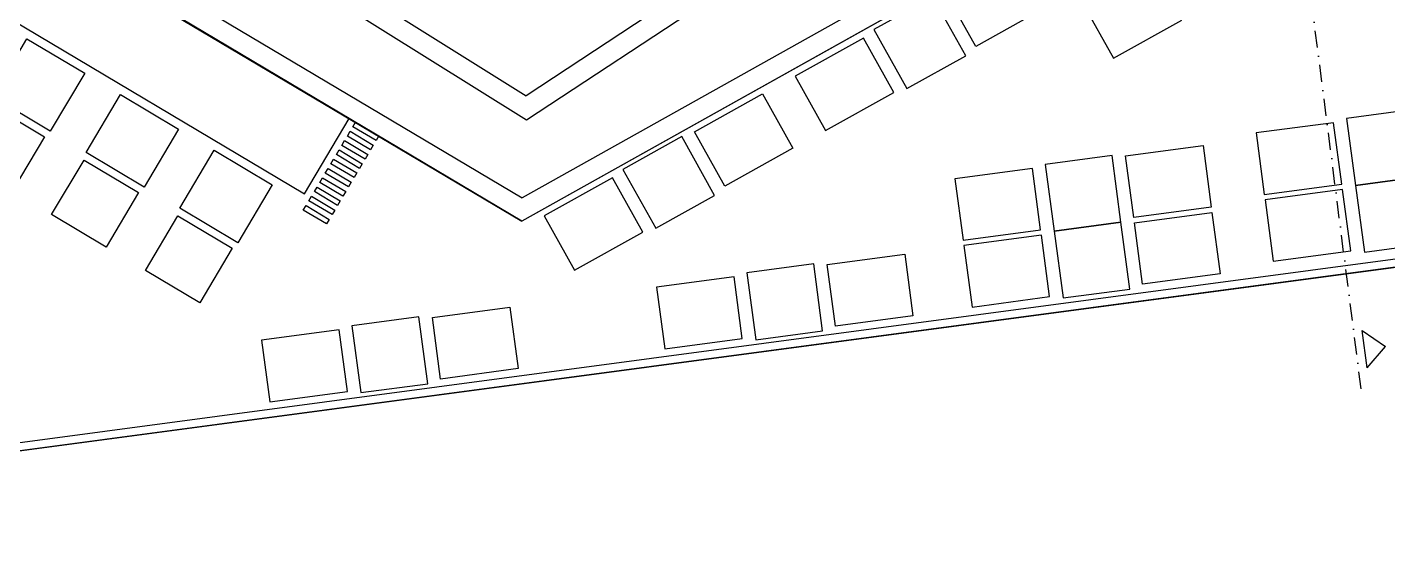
# Model space of a CAD drawing. Header units: millimetres. Extents: x 14735 to 40675, y 3704 to 9569.
# Drawn here: x 15723 to 16732, y 3855 to 4231 of the extents above; entities that cross this region are included whole.
import ezdxf

# ---------------------------------------------------------------- set-up
doc = ezdxf.new("R2010")
doc.units = ezdxf.units.MM
doc.linetypes.add('DASHDOT', pattern=[25.4, 12.7, -6.35, 0, -6.35])
doc.layers.get('0').update_dxf_attribs({"lineweight": 25})
for name, color, linetype, lineweight in [('doğrama', 146, 'Continuous', 25), ('duvar', 27, 'Continuous', 30), ('kesitçizgisi', 7, 'DASHDOT', 25), ('tefris', 30, 'Continuous', 30), ('tefrişoturum', 59, 'Continuous', 25)]:
    doc.layers.add(name, color=color, linetype=linetype, lineweight=lineweight)

# ---------------------------------------------------------------- blocks, each defined once
blk = doc.blocks.new('tefriş')
at = {"layer": 'tefris', "linetype": 'Continuous'}
for points in [[(-185.3, -884.8), (-229, -909.2), (-204.6, -952.9), (-160.9, -928.5)], [(-814.2, -941.6), (-839.7, -984.5), (-882.7, -959), (-857.1, -916)], [(-744.6, -982.9), (-770.2, -1025.9), (-813.2, -1000.3), (-787.6, -957.3)], [(171, -968.5), (121.4, -975.1), (128.1, -1024.7), (177.6, -1018.1)], [(-371.5, -988.4), (-415.2, -1012.8), (-390.8, -1056.5), (-347.1, -1032.1)], [(-675.1, -1024.2), (-700.6, -1067.2), (-743.6, -1041.6), (-718.1, -998.7)], [(-52.4, -1002.5), (-101.9, -1009.1), (-95.3, -1058.6), (-45.8, -1052)], [(177.6, -1018.1), (128.1, -1024.7), (134.7, -1074.3), (184.2, -1067.6)], [(-45.8, -1052), (-95.3, -1058.6), (-88.7, -1108.2), (-39.1, -1101.6)], [(-273.6, -1083), (-323.1, -1089.6), (-316.5, -1139.2), (-267, -1132.6)], [(-566.4, -1122.3), (-616, -1128.9), (-609.4, -1178.4), (-559.8, -1171.8)]]:
    blk.add_lwpolyline(points, close=True, dxfattribs=at)
at = {"layer": 'tefris', "extrusion": (8.27544e-09, -4.92023e-09, 1), "elevation": 0}
for points in [[(-596.1, -988), (-598.1, -991.4), (-615.3, -981.2), (-613.3, -977.8)], [(-600.2, -994.9), (-602.2, -998.3), (-619.4, -988.1), (-617.4, -984.6)], [(-608.4, -1008.6), (-610.4, -1012.1), (-627.6, -1001.8), (-625.5, -998.4)], [(-604.3, -1001.7), (-606.3, -1005.2), (-623.5, -995), (-621.5, -991.5)], [(-612.4, -1015.5), (-614.5, -1018.9), (-631.7, -1008.7), (-629.6, -1005.3)], [(-616.5, -1022.4), (-618.6, -1025.8), (-635.8, -1015.6), (-633.7, -1012.1)], [(-624.7, -1036.1), (-626.8, -1039.6), (-643.9, -1029.3), (-641.9, -1025.9)], [(-620.6, -1029.2), (-622.7, -1032.7), (-639.9, -1022.5), (-637.8, -1019)], [(-628.8, -1043), (-630.8, -1046.4), (-648, -1036.2), (-646, -1032.8)], [(-632.9, -1049.9), (-634.9, -1053.3), (-652.1, -1043.1), (-650.1, -1039.6)]]:
    blk.add_lwpolyline(points, close=True, dxfattribs=at)
at = {"layer": 'tefrişoturum', "linetype": 'Continuous'}
for p, q in [((-1195.9, -707.2), (-651.3, -1031)), ((-651.3, -1031), (-618, -975.2))]:
    blk.add_line(p, q, dxfattribs=at)
for points in [[(-153.5, -921.7), (-175.9, -881.5), (-125.3, -853.2), (-102.9, -893.4)], [(-0.7, -902.1), (-23.2, -861.9), (-73.8, -890.2), (-51.4, -930.4)], [(-214.3, -955.7), (-236.7, -915.5), (-287.3, -943.8), (-264.9, -984)], [(-339.6, -1025.3), (-362.1, -985.1), (-311.5, -956.8), (-289, -997)], [(118, -1023.7), (111.9, -978.2), (54.4, -985.8), (60.5, -1031.4)], [(-36.3, -1048.5), (-42.4, -1002.9), (15.1, -995.2), (21.2, -1040.8)], [(-105.4, -1057.7), (-111.4, -1012.1), (-168.9, -1019.8), (-162.9, -1065.4)], [(-400.4, -1059.3), (-422.9, -1019.1), (-473.5, -1047.4), (-451.1, -1087.6)], [(124.6, -1073.3), (118.5, -1027.7), (61.1, -1035.4), (67.1, -1081)], [(-29.7, -1098), (-35.8, -1052.4), (21.7, -1044.8), (27.8, -1090.4)], [(-98.7, -1107.2), (-104.8, -1061.6), (-162.3, -1069.3), (-156.2, -1114.9)], [(-257.5, -1129), (-263.6, -1083.4), (-206.1, -1075.8), (-200, -1121.4)], [(-326.6, -1138.2), (-332.6, -1092.6), (-390.1, -1100.3), (-384.1, -1145.9)], [(-550.4, -1168.3), (-556.4, -1122.7), (-499, -1115), (-492.9, -1160.6)], [(-619.4, -1177.5), (-625.5, -1131.9), (-683, -1139.6), (-676.9, -1185.1)]]:
    blk.add_lwpolyline(points, close=True, dxfattribs=at)
at = {"layer": 'tefrişoturum'}
for points in [[(-908.3, -1005), (-884.3, -964.6), (-843.9, -988.7), (-867.9, -1029.1)], [(-838.8, -1046.4), (-814.7, -1006), (-774.3, -1030), (-798.4, -1070.4)], [(-769.2, -1087.7), (-745.2, -1047.3), (-704.8, -1071.3), (-728.8, -1111.7)]]:
    blk.add_lwpolyline(points, close=True, dxfattribs=at)
blk = doc.blocks.new('aquaplan')
for p, q in [((133.2, -1132.4), (150.5, -1144.2)), ((136.7, -1159.9), (133.2, -1132.4)), ((136.7, -1159.9), (150.5, -1144.2))]:
    blk.add_line(p, q)
at = {"layer": 'doğrama'}
for p, q in [((293.7, -1067.2), (-1324.4, -1283.1)), ((-1316.6, -1275.9), (292.9, -1061.1))]:
    blk.add_line(p, q, dxfattribs=at)
at = {"layer": 'duvar'}
for p, q in [((-1111.3, -568), (-486.8, -958.2)), ((-1128, -575.2), (-486.6, -976)), ((-1170.3, -629.4), (-489.9, -1033.9)), ((-1187.2, -636.8), (-490.1, -1051.2)), ((-21, -651), (-486.8, -958.2)), ((-486.6, -976), (-27.1, -673)), ((42.3, -753.4), (-490.1, -1051.2)), ((-227.8, -887.3), (-489.9, -1033.9))]:
    blk.add_line(p, q, dxfattribs=at)
at = {"layer": 'kesitçizgisi'}
blk.add_line((132.3, -1175.5), (-67.8, 388.6), dxfattribs=at)

msp = doc.modelspace()

# ---------------------------------------------------------------- linework, layer by layer
at = {"layer": 'Defpoints', "elevation": 0}
msp.add_lwpolyline([(17575.72, 4164.55), (17492.07, 4774.18), (16842.68, 4684.08), (16849.76, 4632.47), (16734.24, 4616.62), (16744.67, 4542.23), (16818.96, 4552.54), (16822.8, 4550.81), (16607.29, 4408.71), (16622.17, 4384.62), (16089.78, 4086.86), (15392.74, 4501.29), (15255.55, 3854.98), (17575.72, 4164.55)], close=True, dxfattribs=at)

# ---------------------------------------------------------------- block references
for name in ['aquaplan', 'tefriş']:
    msp.add_blockref(name, (16579.92, 5138.06, 0))

doc.saveas('drawing.dxf')
